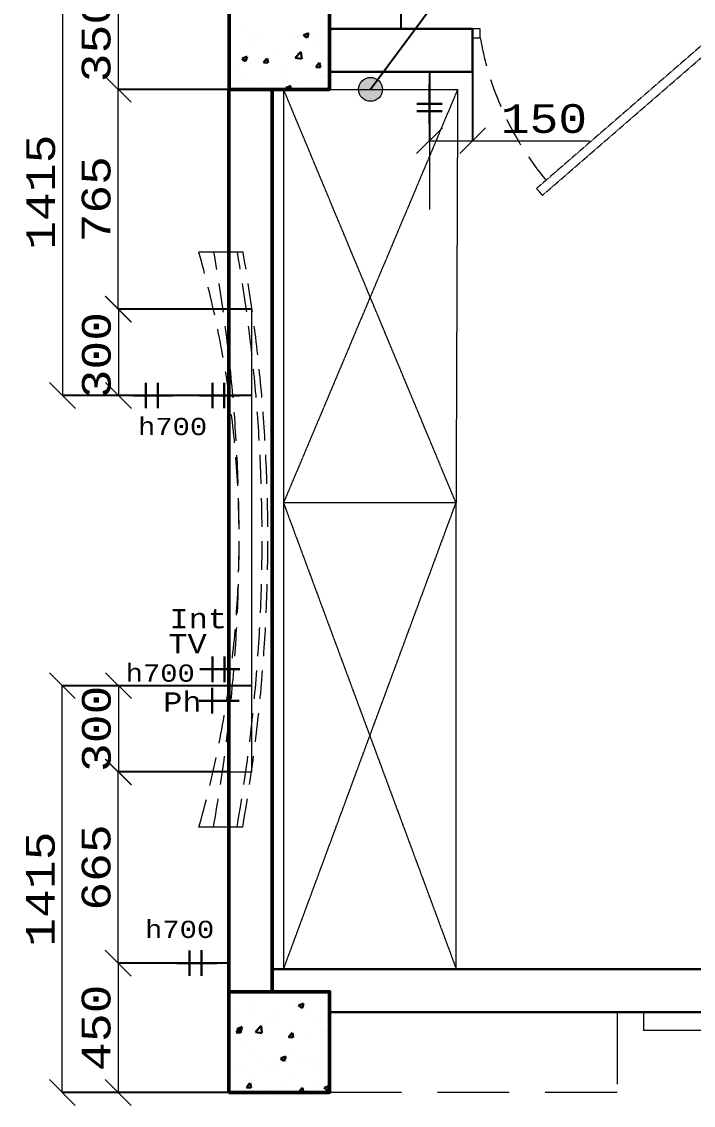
# Model space of a CAD drawing. Header units: millimetres. Extents: x 653176 to 972033, y 753746 to 925850.
# Drawn here: x 677046 to 679381, y 832772 to 836542 of the extents above; entities that cross this region are included whole.
import ezdxf

# ---------------------------------------------------------------- set-up
doc = ezdxf.new("R2010")
doc.units = ezdxf.units.MM
doc.header["$LTSCALE"] = 10
doc.linetypes.add('DASHDOTX2', pattern=[50.8, 25.4, -12.7, 0, -12.7])
doc.linetypes.add('DASHED', pattern=[0.75, 0.5, -0.25])
doc.layers.get('0').update_dxf_attribs({"color": 65, "lineweight": 25})
for name, color, linetype, lineweight in [('AL', 7, 'Continuous', 30), ('electro', 242, 'Continuous', 30), ('двери', 202, 'Continuous', 9), ('ОСИ', 75, 'DASHDOTX2', 0), ('размh150', 7, 'Continuous', 9), ('Стены', 7, 'Continuous', 25), ('Текст', 132, 'Continuous', 25), ('ТЕКСТ1', 90, 'Continuous', 25), ('шахты', 22, 'Continuous', 18)]:
    doc.layers.add(name, color=color, linetype=linetype, lineweight=lineweight)
doc.styles.add('acd-studio', font='cour.ttf')
doc.dimstyles.new('у', dxfattribs={"dimtxt": 100, "dimasz": 90, "dimexe": 1, "dimexo": 1, "dimgap": 20, "dimtad": 1, "dimtoh": 1, "dimdec": 0, "dimrnd": 5, "dimtxsty": 'acd-studio', "dimblk": 'OBLIQUE', "dimcen": 2.5, "dimclrt": 256, "dimadec": 0, "dimazin": 0, "dimtfac": 1, "dimtdec": 0, "dimtmove": 0, "dimatfit": 3, "dimfxl": 1, "dimlwd": -1, "dimarcsym": 0})

# ---------------------------------------------------------------- blocks, each defined once
blk = doc.blocks.new('_Oblique')
at = {"color": 0, "linetype": 'ByBlock', "lineweight": -2}
blk.add_line((-0.5, -0.5), (0.5, 0.5), dxfattribs=at)
blk = doc.blocks.new('*D622')
at = {"layer": 'Defpoints', "color": 0, "lineweight": 90, "transparency": 16777216}
for p in [(677765.6, 833266.6), (677381.4, 832816.6), (677766.6, 832816.6)]:
    blk.add_point(p, dxfattribs=at)
at = {"layer": 'размh150', "color": 0, "lineweight": -2, "transparency": 16777216}
for p, q in [((677764.6, 833266.6), (677380.4, 833266.6)), ((677765.6, 832816.6), (677380.4, 832816.6))]:
    blk.add_line(p, q, dxfattribs=at)
at = {"layer": 'размh150', "color": 0, "transparency": 16777216}
blk.add_line((677381.4, 833266.6), (677381.4, 832816.6), dxfattribs=at)
at = {"layer": 'размh150', "color": 0, "transparency": 16777216, "xscale": 90, "yscale": 90, "zscale": 90}
for p, rotation in [((677381.4, 833266.6), 90), ((677381.4, 832816.6), 270)]:
    blk.add_blockref('_Oblique', p, dxfattribs=dict(at, rotation=rotation))
at = {"layer": 'размh150', "transparency": 16777216, "insert": (677305.2, 833041.6), "char_height": 100, "attachment_point": 5, "rotation": 90, "style": 'acd-studio'}
blk.add_mtext('450', dxfattribs=at)
blk = doc.blocks.new('*D625')
at = {"layer": 'Defpoints', "color": 0, "lineweight": 90, "transparency": 16777216}
for p in [(677765.9, 836656.7), (677188, 835241.7), (677846.7, 835241.7)]:
    blk.add_point(p, dxfattribs=at)
at = {"layer": 'размh150', "color": 0, "lineweight": -2, "transparency": 16777216}
for p, q in [((677764.9, 836656.7), (677187, 836656.7)), ((677845.7, 835241.7), (677187, 835241.7))]:
    blk.add_line(p, q, dxfattribs=at)
at = {"layer": 'размh150', "color": 0, "transparency": 16777216}
blk.add_line((677188, 836656.7), (677188, 835241.7), dxfattribs=at)
at = {"layer": 'размh150', "color": 0, "transparency": 16777216, "xscale": 90, "yscale": 90, "zscale": 90}
for p, rotation in [((677188, 836656.7), 90), ((677188, 835241.7), 270)]:
    blk.add_blockref('_Oblique', p, dxfattribs=dict(at, rotation=rotation))
at = {"layer": 'размh150', "transparency": 16777216, "insert": (677112.4, 835949.2), "char_height": 100, "attachment_point": 5, "rotation": 90, "style": 'acd-studio'}
blk.add_mtext('1415', dxfattribs=at)
blk = doc.blocks.new('*D626')
at = {"layer": 'Defpoints', "color": 0, "lineweight": 90, "transparency": 16777216}
for p in [(677766.9, 836656.7), (677381.4, 836306.7), (677766.9, 836306.7)]:
    blk.add_point(p, dxfattribs=at)
at = {"layer": 'размh150', "color": 0, "lineweight": -2, "transparency": 16777216}
for p, q in [((677765.9, 836656.7), (677380.4, 836656.7)), ((677765.9, 836306.7), (677380.4, 836306.7))]:
    blk.add_line(p, q, dxfattribs=at)
at = {"layer": 'размh150', "color": 0, "transparency": 16777216}
blk.add_line((677381.4, 836656.7), (677381.4, 836306.7), dxfattribs=at)
at = {"layer": 'размh150', "color": 0, "transparency": 16777216, "xscale": 90, "yscale": 90, "zscale": 90}
for p, rotation in [((677381.4, 836656.7), 90), ((677381.4, 836306.7), 270)]:
    blk.add_blockref('_Oblique', p, dxfattribs=dict(at, rotation=rotation))
at = {"layer": 'размh150', "transparency": 16777216, "insert": (677305.2, 836481.7), "char_height": 100, "attachment_point": 5, "rotation": 90, "style": 'acd-studio'}
blk.add_mtext('350', dxfattribs=at)
blk = doc.blocks.new('*D631')
at = {"layer": 'Defpoints', "color": 0, "lineweight": 90, "transparency": 16777216}
for p in [(677766.6, 835541.7), (677382.4, 835241.7), (677766.6, 835241.7)]:
    blk.add_point(p, dxfattribs=at)
at = {"layer": 'размh150', "color": 0, "lineweight": -2, "transparency": 16777216}
for p, q in [((677765.6, 835541.7), (677381.4, 835541.7)), ((677765.6, 835241.7), (677381.4, 835241.7))]:
    blk.add_line(p, q, dxfattribs=at)
at = {"layer": 'размh150', "color": 0, "transparency": 16777216}
blk.add_line((677382.4, 835541.7), (677382.4, 835241.7), dxfattribs=at)
at = {"layer": 'размh150', "color": 0, "transparency": 16777216, "xscale": 90, "yscale": 90, "zscale": 90}
for p, rotation in [((677382.4, 835541.7), 90), ((677382.4, 835241.7), 270)]:
    blk.add_blockref('_Oblique', p, dxfattribs=dict(at, rotation=rotation))
at = {"layer": 'размh150', "transparency": 16777216, "insert": (677306.2, 835381.7), "char_height": 100, "attachment_point": 5, "rotation": 90, "style": 'acd-studio'}
blk.add_mtext('300', dxfattribs=at)
blk = doc.blocks.new('*D632')
at = {"layer": 'Defpoints', "color": 0, "lineweight": 90, "transparency": 16777216}
for p in [(677766.6, 834231.7), (677382.4, 833931.7), (677766.6, 833931.7)]:
    blk.add_point(p, dxfattribs=at)
at = {"layer": 'размh150', "color": 0, "lineweight": -2, "transparency": 16777216}
for p, q in [((677765.6, 834231.7), (677381.4, 834231.7)), ((677765.6, 833931.7), (677381.4, 833931.7))]:
    blk.add_line(p, q, dxfattribs=at)
at = {"layer": 'размh150', "color": 0, "transparency": 16777216}
blk.add_line((677382.4, 834231.7), (677382.4, 833931.7), dxfattribs=at)
at = {"layer": 'размh150', "color": 0, "transparency": 16777216, "xscale": 90, "yscale": 90, "zscale": 90}
for p, rotation in [((677382.4, 834231.7), 90), ((677382.4, 833931.7), 270)]:
    blk.add_blockref('_Oblique', p, dxfattribs=dict(at, rotation=rotation))
at = {"layer": 'размh150', "transparency": 16777216, "insert": (677306.2, 834081.7), "char_height": 100, "attachment_point": 5, "rotation": 90, "style": 'acd-studio'}
blk.add_mtext('300', dxfattribs=at)
blk = doc.blocks.new('*D633')
at = {"layer": 'Defpoints', "color": 0, "lineweight": 90, "transparency": 16777216}
for p in [(677381.4, 833931.7), (677766.6, 833931.7), (677766.6, 833266.6)]:
    blk.add_point(p, dxfattribs=at)
at = {"layer": 'размh150', "color": 0, "lineweight": -2, "transparency": 16777216}
for p, q in [((677765.6, 833931.7), (677380.4, 833931.7)), ((677765.6, 833266.6), (677380.4, 833266.6))]:
    blk.add_line(p, q, dxfattribs=at)
at = {"layer": 'размh150', "color": 0, "transparency": 16777216}
blk.add_line((677381.4, 833266.6), (677381.4, 833931.7), dxfattribs=at)
at = {"layer": 'размh150', "color": 0, "transparency": 16777216, "xscale": 90, "yscale": 90, "zscale": 90}
for p, rotation in [((677381.4, 833931.7), 90), ((677381.4, 833266.6), 270)]:
    blk.add_blockref('_Oblique', p, dxfattribs=dict(at, rotation=rotation))
at = {"layer": 'размh150', "transparency": 16777216, "insert": (677305.2, 833599.1), "char_height": 100, "attachment_point": 5, "rotation": 90, "style": 'acd-studio'}
blk.add_mtext('665', dxfattribs=at)
blk = doc.blocks.new('*D640')
at = {"layer": 'Defpoints', "color": 0, "lineweight": 90, "transparency": 16777216}
for p in [(678364.9, 836868.9), (678115.9, 836517.8), (678364.9, 836516)]:
    blk.add_point(p, dxfattribs=at)
at = {"layer": 'размh150', "color": 0, "lineweight": -2, "transparency": 16777216}
for p, q in [((678115.9, 836518.8), (678115.9, 836869.9)), ((678364.9, 836517), (678364.9, 836869.9))]:
    blk.add_line(p, q, dxfattribs=at)
at = {"layer": 'размh150', "color": 0, "transparency": 16777216}
for p, q in [((678115.9, 836868.9), (678364.9, 836868.9)), ((678364.9, 836868.9), (678775.8, 836868.9))]:
    blk.add_line(p, q, dxfattribs=at)
at = {"layer": 'размh150', "color": 0, "transparency": 16777216, "xscale": 90, "yscale": 90, "zscale": 90, "rotation": 180}
blk.add_blockref('_Oblique', (678115.9, 836868.9), dxfattribs=at)
at = {"layer": 'размh150', "color": 0, "transparency": 16777216, "xscale": 90, "yscale": 90, "zscale": 90}
blk.add_blockref('_Oblique', (678364.9, 836868.9), dxfattribs=at)
at = {"layer": 'размh150', "transparency": 16777216, "insert": (678615.4, 836945.1), "char_height": 100, "attachment_point": 5, "style": 'acd-studio'}
blk.add_mtext('250', dxfattribs=at)
blk = doc.blocks.new('*D642')
at = {"layer": 'Defpoints', "color": 0, "lineweight": 90, "transparency": 16777216}
for p in [(677187, 834231.7), (677846.6, 834231.7), (677766.6, 832816.6)]:
    blk.add_point(p, dxfattribs=at)
at = {"layer": 'размh150', "color": 0, "lineweight": -2, "transparency": 16777216}
for p, q in [((677845.6, 834231.7), (677186, 834231.7)), ((677765.6, 832816.6), (677186, 832816.6))]:
    blk.add_line(p, q, dxfattribs=at)
at = {"layer": 'размh150', "color": 0, "transparency": 16777216}
blk.add_line((677187, 832816.6), (677187, 834231.7), dxfattribs=at)
at = {"layer": 'размh150', "color": 0, "transparency": 16777216, "xscale": 90, "yscale": 90, "zscale": 90}
for p, rotation in [((677187, 834231.7), 90), ((677187, 832816.6), 270)]:
    blk.add_blockref('_Oblique', p, dxfattribs=dict(at, rotation=rotation))
at = {"layer": 'размh150', "transparency": 16777216, "insert": (677111.4, 833524.1), "char_height": 100, "attachment_point": 5, "rotation": 90, "style": 'acd-studio'}
blk.add_mtext('1415', dxfattribs=at)
blk = doc.blocks.new('*D644')
at = {"layer": 'Defpoints', "color": 0, "lineweight": 90, "transparency": 16777216}
for p in [(677381.4, 836306.7), (677846.6, 836306.7), (677846.6, 835541.7)]:
    blk.add_point(p, dxfattribs=at)
at = {"layer": 'размh150', "color": 0, "lineweight": -2, "transparency": 16777216}
for p, q in [((677845.6, 836306.7), (677380.4, 836306.7)), ((677845.6, 835541.7), (677380.4, 835541.7))]:
    blk.add_line(p, q, dxfattribs=at)
at = {"layer": 'размh150', "color": 0, "transparency": 16777216}
blk.add_line((677381.4, 835541.7), (677381.4, 836306.7), dxfattribs=at)
at = {"layer": 'размh150', "color": 0, "transparency": 16777216, "xscale": 90, "yscale": 90, "zscale": 90}
for p, rotation in [((677381.4, 836306.7), 90), ((677381.4, 835541.7), 270)]:
    blk.add_blockref('_Oblique', p, dxfattribs=dict(at, rotation=rotation))
at = {"layer": 'размh150', "transparency": 16777216, "insert": (677305.2, 835924.2), "char_height": 100, "attachment_point": 5, "rotation": 90, "style": 'acd-studio'}
blk.add_mtext('765', dxfattribs=at)
blk = doc.blocks.new('*D647')
at = {"layer": 'Defpoints', "color": 0, "lineweight": 90, "transparency": 16777216}
for p in [(678464, 836367.9), (678614, 836367.9), (678464, 836128.2)]:
    blk.add_point(p, dxfattribs=at)
at = {"layer": 'размh150', "color": 0, "lineweight": -2, "transparency": 16777216}
for p, q in [((678464, 836366.9), (678464, 836127.2)), ((678614, 836366.9), (678614, 836127.2))]:
    blk.add_line(p, q, dxfattribs=at)
at = {"layer": 'размh150', "color": 0, "transparency": 16777216}
for p, q in [((678464, 836128.2), (678614, 836128.2)), ((678614, 836128.2), (679020.1, 836128.2))]:
    blk.add_line(p, q, dxfattribs=at)
at = {"layer": 'размh150', "color": 0, "transparency": 16777216, "xscale": 90, "yscale": 90, "zscale": 90, "rotation": 180}
blk.add_blockref('_Oblique', (678464, 836128.2), dxfattribs=at)
at = {"layer": 'размh150', "color": 0, "transparency": 16777216, "xscale": 90, "yscale": 90, "zscale": 90}
blk.add_blockref('_Oblique', (678614, 836128.2), dxfattribs=at)
at = {"layer": 'размh150', "transparency": 16777216, "insert": (678862, 836204.4), "char_height": 100, "attachment_point": 5, "style": 'acd-studio'}
blk.add_mtext('150', dxfattribs=at)

msp = doc.modelspace()

# ---------------------------------------------------------------- hatches: boundary and pattern name
at = {"layer": 'Стены'}
h = msp.add_hatch(color=7, dxfattribs=at)
h.dxf.hatch_style = 1
h.paths.add_polyline_path([(678300.8, 836306.7, 1), (678217.5, 836306.7, 1)])

# ---------------------------------------------------------------- linework, layer by layer
at = {"layer": 'AL', "color": 7}
for p, q in [((677819.4, 836519.6), (677819.4, 836519.6)), ((678107.4, 836519.8), (678107.4, 836519.8)), ((678115.9, 836517.8), (678614, 836517.9)), ((678614, 836367.9), (678614, 836517.8)), ((677845, 836482.9), (677845, 836482.9)), ((677869.1, 836492.6), (677869.1, 836492.6)), ((677977, 836501.9), (677977, 836501.9)), ((678004.7, 836486.8), (678004.7, 836486.8)), ((678011.3, 836494.1), (678011.3, 836494.1)), ((678025.3, 836495), (678037.9, 836486.5)), ((678025.7, 836495.8), (678043.5, 836502.7)), ((678038, 836486.4), (678043.1, 836501.8)), ((678074.9, 836502.4), (678074.9, 836502.4)), ((677850.9, 836473), (677850.9, 836473)), ((678064.5, 836456.1), (678064.5, 836456.1)), ((677768.3, 836405.3), (677768.3, 836405.3)), ((677811.9, 836413.1), (677824.5, 836404.5)), ((677812.3, 836413.9), (677830, 836420.8)), ((677824.6, 836404.5), (677829.7, 836419.9)), ((677886.2, 836400), (677898.5, 836414.6)), ((677902.4, 836398.8), (677899.5, 836414.7)), ((677916.4, 836430.7), (677916.4, 836430.7)), ((677973.9, 836417.4), (677973.9, 836417.4)), ((677996.6, 836416.7), (678016.4, 836437.3)), ((677996.8, 836416.2), (678019.4, 836412.7)), ((678008.1, 836402.3), (678008.1, 836402.3)), ((678019.5, 836413.2), (678016.7, 836437.3)), ((678104.3, 836435.2), (678104.3, 836435.2)), ((678104.3, 836414.9), (678104.3, 836414.9)), ((677784.1, 836372.8), (677784.1, 836372.8)), ((677842, 836398.3), (677842, 836398.3)), ((677886.2, 836400), (677901.4, 836398.6)), ((677944.5, 836393.9), (677944.5, 836393.9)), ((678068.4, 836384), (678080.6, 836398.6)), ((678068.4, 836384), (678083.6, 836382.7)), ((678084.6, 836382.9), (678081.6, 836398.8)), ((678115.9, 836367.9), (678614, 836367.9)), ((677819.6, 836362.8), (677819.6, 836362.8)), ((677873.2, 836328.7), (677873.2, 836328.7)), ((677955.2, 836357), (677955.2, 836357)), ((677970.8, 836332.8), (677970.8, 836332.8)), ((678090.8, 836351.3), (678090.8, 836351.3)), ((678101.2, 836350.7), (678101.2, 836350.7)), ((677838.9, 836313.8), (677838.9, 836313.8)), ((677963.5, 836310.8), (677969.6, 836306.7)), ((677963.9, 836311.7), (677981.7, 836318.5)), ((677977.7, 836306.7), (677981.3, 836317.6)), ((678008.8, 836322.9), (678008.8, 836322.9)), ((678037.4, 836314.7), (678037.4, 836314.7)), ((677916.7, 833245.6), (680069.5, 833245.6)), ((677916.7, 833245.6), (677916.7, 833166.6)), ((678029.1, 833164.5), (678029.1, 833164.5)), ((677983.8, 833137.6), (677983.8, 833137.6)), ((678008.3, 833119.4), (678026.1, 833126.3)), ((678020.7, 833110), (678025.8, 833125.4)), ((678100.6, 833124.6), (678100.6, 833124.6)), ((678112.1, 833153.9), (678112.1, 833153.9)), ((677843.9, 833090.8), (677843.9, 833090.8)), ((677853.4, 833119.7), (677853.4, 833119.7)), ((677940.1, 833103.5), (677940.1, 833103.5)), ((678007.9, 833118.6), (678020.6, 833110.1)), ((678046.6, 833088.2), (678046.6, 833088.2)), ((678116.6, 833095.6), (680073.1, 833095.6)), ((677780.4, 833082.5), (677780.4, 833082.5)), ((677789.5, 833075.3), (677789.5, 833075.3)), ((677858.5, 833027.1), (677878.3, 833047.7)), ((677881.4, 833023.6), (677878.6, 833047.8)), ((677898.4, 833062.8), (677898.4, 833062.8)), ((677925.1, 833069.5), (677925.1, 833069.5)), ((677980.7, 833053), (677980.7, 833053)), ((678060.6, 833063.8), (678060.6, 833063.8)), ((678109, 833069.3), (678109, 833069.3)), ((677791.9, 833024.7), (677804.1, 833039.3)), ((677791.9, 833024.7), (677807, 833023.4)), ((677794.5, 833036.7), (677807.2, 833028.1)), ((677794.9, 833037.5), (677812.7, 833044.3)), ((677808, 833023.5), (677805.1, 833039.5)), ((677807.2, 833028.1), (677812.4, 833043.5)), ((677850.3, 833035.2), (677850.3, 833035.2)), ((677858.8, 833026.6), (677881.4, 833023.1)), ((677974, 833008.8), (677986.3, 833023.4)), ((677974, 833008.7), (677989.2, 833007.4)), ((677990.2, 833007.6), (677987.3, 833023.5)), ((678033.7, 833024.5), (678033.7, 833024.5)), ((678097.3, 833032.8), (678097.3, 833032.8)), ((678107.4, 833032.4), (678107.4, 833032.4)), ((677777.1, 832990.7), (677777.1, 832990.7)), ((677811.2, 832981.6), (677811.2, 832981.6)), ((677873.3, 833003.3), (677873.3, 833003.3)), ((677959.3, 833007), (677959.3, 833007)), ((678106, 832984.7), (678106, 832984.7)), ((677847.2, 832950.6), (677847.2, 832950.6)), ((677875.6, 832939.7), (677875.6, 832939.7)), ((677946.1, 832934.4), (677958.8, 832925.9)), ((677946.5, 832935.2), (677964.3, 832942.1)), ((677958.8, 832925.8), (677964, 832941.2)), ((677977.7, 832968.5), (677977.7, 832968.5)), ((678011.2, 832934), (678011.2, 832934)), ((678030.5, 832932.6), (678030.5, 832932.6)), ((677793.6, 832911.3), (677793.6, 832911.3)), ((677806.5, 832903.2), (677806.5, 832903.2)), ((677929.2, 832905.6), (677929.2, 832905.6)), ((677966.9, 832924.3), (677966.9, 832924.3)), ((678056.3, 832918.1), (678056.3, 832918.1)), ((678064.7, 832899.9), (678064.7, 832899.9)), ((678102.9, 832900.2), (678102.9, 832900.2)), ((677844.2, 832866), (677844.2, 832866)), ((677908.2, 832892.7), (677908.2, 832892.7)), ((677974.6, 832883.9), (677974.6, 832883.9)), ((677827.1, 832833.7), (677839.3, 832848.3)), ((677827.1, 832833.6), (677842.3, 832832.3)), ((677843.3, 832832.5), (677840.3, 832848.4)), ((677900.1, 832824.1), (677900.1, 832824.1)), ((677963.7, 832832.5), (677963.7, 832832.5)), ((678009.3, 832817.7), (678021.5, 832832.3)), ((678025.4, 832816.6), (678022.5, 832832.5)), ((678059.9, 832845.1), (678059.9, 832845.1)), ((678097.8, 832832.1), (678110.4, 832823.6)), ((678098.1, 832833), (678115.6, 832839.7)), ((678110.5, 832823.6), (678115.6, 832838.9)), ((678009.3, 832817.7), (678021.3, 832816.6))]:
    msp.add_line(p, q, dxfattribs=at)
at = {"layer": 'AL', "color": 7, "lineweight": 50}
for points in [[(677766.9, 836656.7), (678115.9, 836656.7), (678115.9, 836306.7), (677766.9, 836306.7)], [(677766.6, 832816.6), (678116.6, 832816.6), (678116.6, 833166.6), (677766.6, 833166.6)]]:
    msp.add_lwpolyline(points, close=True, dxfattribs=at)
msp.add_lwpolyline([(677766.9, 836306.7), (677916.7, 836306.7), (677916.7, 833166.6), (677766.6, 833166.6), (677766.6, 836306.7)], dxfattribs=at)
at = {"layer": 'electro', "color": 7}
for points in [[(678463.9, 836325.2), (678463.9, 836186.7)], [(678419.5, 836256), (678508.4, 836256)], [(678508.4, 836231.1), (678419.5, 836231.1)], [(677477.5, 835286), (677477.5, 835197.1)], [(677518.8, 835286), (677518.8, 835197.1)], [(677708.9, 835286), (677708.9, 835197.1)], [(677750.2, 835286), (677750.2, 835197.1)], [(677571.7, 835241.6), (677433.1, 835241.5)], [(677803.1, 835241.6), (677664.5, 835241.5)], [(677709.7, 834333.3), (677709.8, 834244.4)], [(677751, 834333.3), (677751.1, 834244.4)], [(677803.9, 834288.9), (677665.4, 834288.8)], [(677707.8, 834223.8), (677707.8, 834135)], [(677802, 834179.4), (677663.4, 834179.4)], [(677629.7, 833310.9), (677629.8, 833222.1)], [(677671, 833311), (677671.1, 833222.1)], [(677723.9, 833266.5), (677585.4, 833266.5)]]:
    msp.add_lwpolyline(points, dxfattribs=at)
at = {"layer": 'двери', "color": 7}
msp.add_lwpolyline([(678640.4, 836517.9), (678614, 836517.9), (678614, 836486.3), (678640.4, 836486.3)], close=True, dxfattribs=at)
at = {"layer": 'ОСИ', "color": 7, "linetype": 'DASHED', "ltscale": 50}
for p, q in [((677815.9, 835739.7), (677661.9, 835739.8)), ((677814.3, 833739.7), (677661.9, 833739.8)), ((679116.6, 833095.6), (679116.6, 832816.6)), ((679116.6, 832816.6), (678116.6, 832816.6))]:
    msp.add_line(p, q, dxfattribs=at)
at = {"layer": 'ОСИ', "color": 7, "linetype": 'DASHED', "ltscale": 0.1}
for points in [[(679440.4, 836485.9), (678836.1, 835961.8), (678856.7, 835937.8), (679461, 836461.9)], [(680209.4, 833032.1), (679209.4, 833032.1), (679209.4, 833095.6), (680209.4, 833095.6)]]:
    msp.add_lwpolyline(points, close=True, dxfattribs=at)
for points in [[(677956.6, 836306.7), (678561.7, 836306.6), (678556.2, 834867.9), (677956.2, 834867.9), (678557, 833245.6), (677956.6, 833245.6), (678556.2, 834867.9), (677956.6, 836306.7), (678561.7, 836306.6), (677956.2, 834867.9)], [(677956.6, 836306.7), (677956.8, 833245.6), (678556.8, 833245.6), (678556.2, 834867.9)]]:
    msp.add_lwpolyline(points, dxfattribs=at)
at = {"layer": 'ОСИ', "color": 7, "linetype": 'DASHED', "ltscale": 20}
for centre, radius, start, end in [((679688.3, 836669.4), 1063.8, 189.9159, 221.3595), ((674159.2, 834739.8), 3642.7, 344.0666, 15.9334), ((672097.5, 834744.1), 5704.4, 349.8596, 10.0523), ((672057.8, 834744.1), 5824.1, 350.06945, 9.8428), ((672097.5, 834744.1), 5804.4, 350.03547, 9.87673)]:
    msp.add_arc(centre, radius, start, end, dxfattribs=at)
at = {"layer": 'размh150'}
for points in [[(678464, 836367.9), (678463.9, 835888.5)], [(677766.6, 835541.7), (677846.6, 835541.7)], [(677846.6, 833931.7), (677846.6, 835541.7)], [(677766.6, 833931.7), (677846.6, 833931.7)]]:
    msp.add_lwpolyline(points, dxfattribs=at)
at = {"layer": 'ТЕКСТ1', "color": 7, "ltscale": 180}
msp.add_line((678580, 836738.8), (678259.1, 836306.7), dxfattribs=at)
at = {"layer": 'шахты'}
msp.add_circle((678259.1, 836306.7), 41.6, dxfattribs=at)

# ---------------------------------------------------------------- texts
at = {"layer": 'Текст', "color": 7, "ltscale": 150, "char_height": 66.67, "attachment_point": 4, "style": 'acd-studio'}
for s, insert in [('Int', (677559.6, 834464.4)), ('TV', (677555.7, 834378.1)), ('Ph', (677537.6, 834175.1))]:
    msp.add_mtext(s, dxfattribs=dict(at, insert=insert))
at = {"layer": 'ТЕКСТ1', "ltscale": 200, "char_height": 60, "attachment_point": 5, "style": 'acd-studio'}
for insert in [(677570.6, 835133.1), (677527.6, 834275.1), (677595, 833383.4)]:
    msp.add_mtext('h700', dxfattribs=dict(at, insert=insert))

# ---------------------------------------------------------------- dimensions: what is measured, and where the dimension line sits
at = {"layer": 'размh150'}
dim = msp.add_linear_dim(base=(678364.9, 836868.9), p1=(678115.9, 836517.8), p2=(678364.9, 836516), dimstyle='у', dxfattribs=at)
dim.commit()
dim.dimension.update_dxf_attribs({"geometry": '*D640', "text_midpoint": (678615.4, 836945.1)})
at = {"layer": 'размh150', "color": 7}
for base, p1, p2, picture, middle in [((677188, 835241.7), (677765.9, 836656.7), (677846.7, 835241.7), '*D625', (677112.4, 835949.2)), ((677381.4, 836306.7), (677766.9, 836656.7), (677766.9, 836306.7), '*D626', (677305.2, 836481.7)), ((677381.4, 832816.6), (677765.6, 833266.6), (677766.6, 832816.6), '*D622', (677305.2, 833041.6))]:
    dim = msp.add_linear_dim(base=base, p1=p1, p2=p2, angle=90, dimstyle='у', dxfattribs=at)
    dim.commit()
    dim.dimension.update_dxf_attribs({"geometry": picture, "text_midpoint": middle})
at = {"layer": 'размh150'}
dim = msp.add_linear_dim(base=(678464, 836128.2), p1=(678614, 836367.9), p2=(678464, 836367.9), dimstyle='у', dxfattribs=at)
dim.commit()
dim.dimension.update_dxf_attribs({"geometry": '*D647', "text_midpoint": (678862, 836128.2), "dimtype": 160})
for base, p1, p2, picture, middle in [((677381.4, 836306.7), (677846.6, 835541.7), (677846.6, 836306.7), '*D644', (677305.2, 835924.2)), ((677187, 834231.7), (677766.6, 832816.6), (677846.6, 834231.7), '*D642', (677111.4, 833524.1)), ((677381.4, 833931.7), (677766.6, 833266.6), (677766.6, 833931.7), '*D633', (677305.2, 833599.1))]:
    dim = msp.add_linear_dim(base=base, p1=p1, p2=p2, angle=90, dimstyle='у', dxfattribs=at)
    dim.commit()
    dim.dimension.update_dxf_attribs({"geometry": picture, "text_midpoint": middle})
for base, p1, p2, picture, middle in [((677382.4, 835241.7), (677766.6, 835541.7), (677766.6, 835241.7), '*D631', (677382.4, 835381.7)), ((677382.4, 833931.7), (677766.6, 834231.7), (677766.6, 833931.7), '*D632', (677382.4, 834081.7))]:
    dim = msp.add_linear_dim(base=base, p1=p1, p2=p2, angle=90, dimstyle='у', dxfattribs=at)
    dim.commit()
    dim.dimension.update_dxf_attribs({"geometry": picture, "text_midpoint": middle, "dimtype": 160})

doc.saveas('drawing.dxf')
